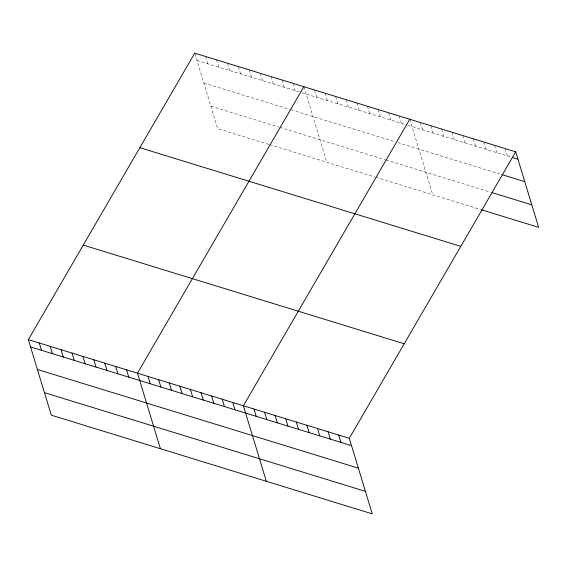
<?xml version="1.0" encoding="UTF-8"?>
<svg xmlns="http://www.w3.org/2000/svg" width="567" height="567" viewBox="0 0 567 567"><rect width="100%" height="100%" fill="white"/><g stroke="black" fill="none" stroke-linecap="round" stroke-linejoin="round"><path stroke-width="0.43" stroke-dasharray="2.83 2.13" d="M196.976 60.463L301.063 92.471M301.899 92.726L407.12 125.08M407.935 125.335L511.406 157.144M203.815 82.973L289.432 109.303M291.112 109.821L395.227 141.828M397.665 142.579L501.136 174.395M210.86 106.171L278.851 127.072M279.694 127.334L385.163 159.759M385.978 160.014L489.449 191.823M268.9 144.422L217.7 128.681L194.75 53.142M269.743 144.677L374.893 177.01M375.708 177.258L480.802 209.577M505.112 148.568L507.337 155.897M494.516 145.315L496.742 152.636M483.927 142.055L486.153 149.383M473.332 138.802L475.557 146.123M462.743 135.541L464.968 142.87M452.154 132.288L454.38 139.61M441.558 129.028L443.784 136.356M430.97 125.775L433.195 133.096M420.381 122.515L422.606 129.843M409.785 119.261L432.734 194.8M399.196 116.001L401.422 123.33M388.601 112.748L390.826 120.069M378.012 109.488L380.237 116.816M367.423 106.235L369.649 113.556M356.827 102.974L359.053 110.303M346.239 99.721L348.464 107.043M335.65 96.461L337.875 103.789M325.054 93.208L327.279 100.529M314.465 89.947L316.691 97.276M303.869 86.694L326.826 162.233M292.962 83.342L295.187 90.663M282.047 79.982L284.273 87.311M271.132 76.63L273.358 83.951M260.225 73.271L262.45 80.599M249.31 69.918L251.535 77.24M238.402 66.566L240.628 73.887M227.487 63.206L229.713 70.535M216.573 59.854L218.798 67.175M205.665 56.494L207.891 63.823"/><path stroke-width="0.85" d="M515.701 151.828L349.3 438.319L372.25 513.858L51.299 415.172L28.35 339.64L194.75 53.142L515.701 151.828L538.65 227.36L481.617 209.825M303.869 86.694L137.476 373.192L160.426 448.724M409.785 119.261L243.385 405.759L266.334 481.291M512.221 157.399L517.926 159.15M501.951 174.643L524.766 181.66M491.887 192.574L531.811 204.85M139.836 147.682L460.787 246.369M83.264 245.093L404.214 343.779M28.35 339.64L349.3 438.319M30.575 346.961L351.526 445.648M37.415 369.471L358.365 468.158M44.46 392.662L365.41 491.348M338.712 435.066L340.937 442.388M328.116 431.806L330.341 439.134M317.527 428.553L319.753 435.874M306.938 425.293L309.164 432.621M296.343 422.039L298.568 429.361M285.754 418.779L287.979 426.108M275.158 415.526L277.383 422.847M264.569 412.273L266.795 419.594M253.981 409.013L256.206 416.341M232.796 402.499L235.022 409.828M222.207 399.246L224.433 406.567M211.611 395.986L213.837 403.314M201.023 392.733L203.248 400.054M190.427 389.472L192.652 396.801M179.838 386.219L182.064 393.541M169.25 382.959L171.475 390.287M158.654 379.706L160.879 387.027M148.065 376.445L150.29 383.774M126.561 369.833L128.787 377.161M115.647 366.48L117.872 373.802M104.739 363.121L106.965 370.449M93.824 359.769L96.05 367.097M82.91 356.416L85.135 363.738M72.002 353.057L74.227 360.385M61.087 349.704L63.313 357.026M50.172 346.345L52.398 353.673M39.265 342.992L41.49 350.314"/></g></svg>
